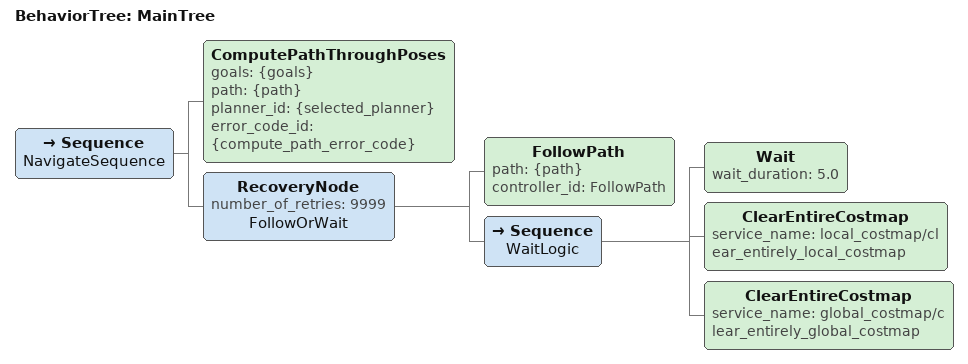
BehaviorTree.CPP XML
<root BTCPP_format="4" main_tree_to_execute="MainTree">
  <BehaviorTree ID="MainTree">
    <Sequence name="NavigateSequence">
      <ComputePathThroughPoses goals="{goals}" path="{path}" planner_id="{selected_planner}" error_code_id="{compute_path_error_code}"/>
      <RecoveryNode number_of_retries="9999" name="FollowOrWait">
        <FollowPath path="{path}" controller_id="FollowPath"/>
        <Sequence name="WaitLogic">
           <Wait wait_duration="5.0"/>
           <ClearEntireCostmap service_name="local_costmap/clear_entirely_local_costmap"/>
           <ClearEntireCostmap service_name="global_costmap/clear_entirely_global_costmap"/>
        </Sequence>
      </RecoveryNode>
    </Sequence>
  </BehaviorTree>
</root>
